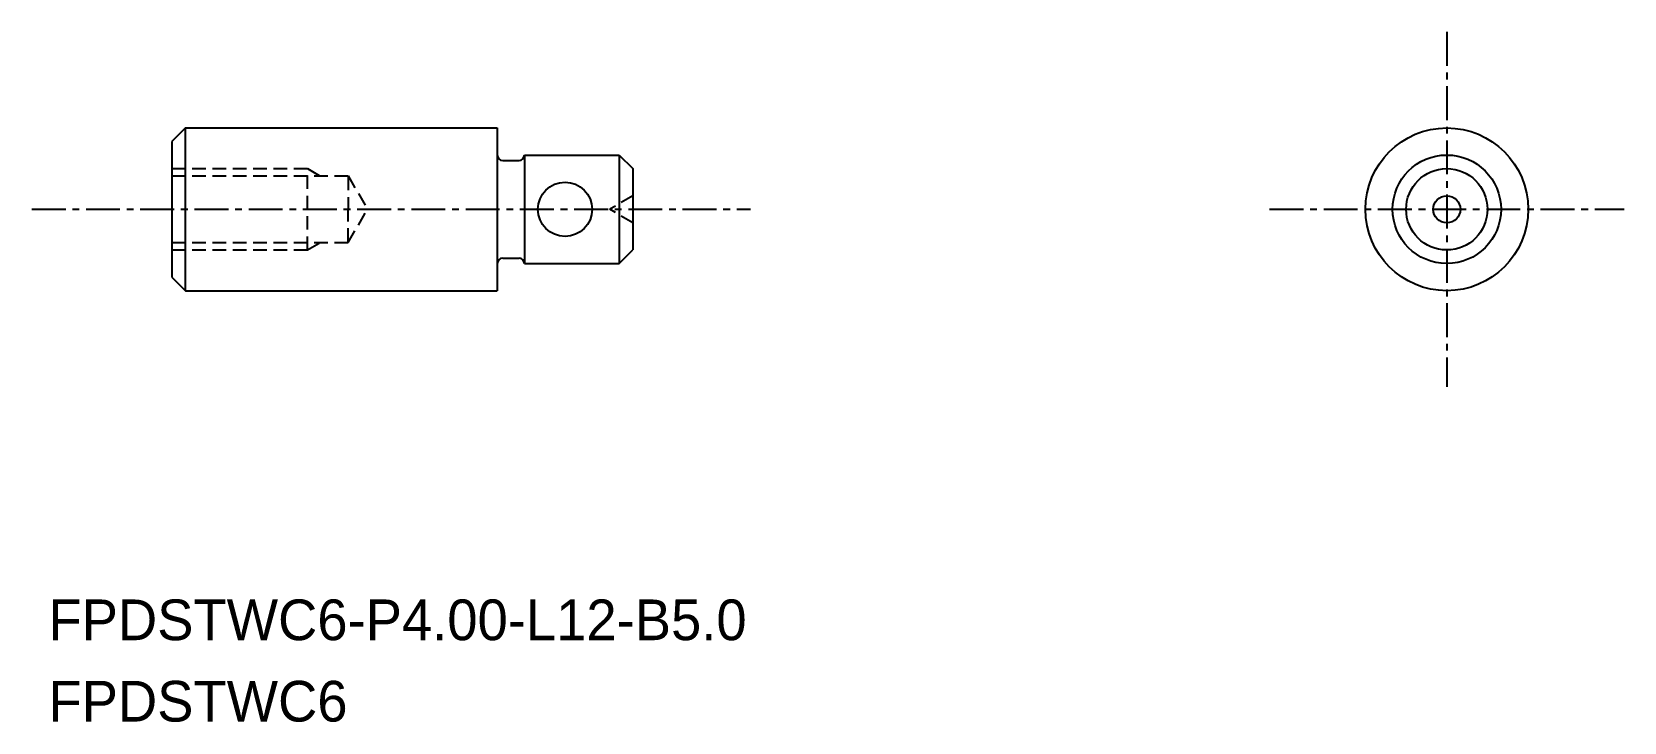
# Model space of a CAD drawing. Extents: x -1420.8 to -1362, y -387.6 to -362.2.
import ezdxf

# ---------------------------------------------------------------- set-up
doc = ezdxf.new("R2010")
doc.units = 0
doc.linetypes.add('CENTER', pattern=[2, 1.25, -0.25, 0.25, -0.25])
doc.linetypes.add('DASHED', pattern=[0.75, 0.5, -0.25])
doc.layers.get('0').update_dxf_attribs({"linetype": 'CONTINUOUS'})
doc.layers.add('CENTER', color=1, linetype='CENTER')

msp = doc.modelspace()

# ---------------------------------------------------------------- linework, layer by layer
at = {"color": 7, "linetype": 'CONTINUOUS'}
for p, q in [((-1415.097, -365.698), (-1415.597, -366.198)), ((-1415.097, -365.698), (-1403.597, -365.698)), ((-1415.097, -371.698), (-1415.097, -365.698)), ((-1403.597, -365.698), (-1403.597, -371.698)), ((-1415.597, -366.198), (-1415.597, -371.198)), ((-1402.597, -366.698), (-1399.097, -366.698)), ((-1399.097, -366.698), (-1398.597, -367.198)), ((-1398.597, -367.198), (-1398.597, -370.198)), ((-1399.097, -370.698), (-1398.597, -370.198)), ((-1402.597, -370.698), (-1399.097, -370.698)), ((-1415.597, -371.198), (-1415.097, -371.698)), ((-1415.097, -371.698), (-1403.597, -371.698))]:
    msp.add_line(p, q, dxfattribs=at)
at = {"linetype": 'CONTINUOUS'}
for p, q in [((-1403.397, -366.898), (-1402.797, -366.898)), ((-1403.397, -370.498), (-1402.797, -370.498))]:
    msp.add_line(p, q, dxfattribs=at)
for p, q in [((-1402.597, -366.698), (-1402.597, -370.698)), ((-1399.097, -366.698), (-1399.097, -370.698))]:
    msp.add_line(p, q)
at = {"color": 3, "linetype": 'DASHED'}
for p, q in [((-1415.597, -367.198), (-1410.597, -367.198)), ((-1415.597, -367.468), (-1409.097, -367.468)), ((-1410.597, -370.198), (-1410.597, -367.198)), ((-1410.597, -367.198), (-1410.129, -367.468)), ((-1409.097, -367.468), (-1408.388, -368.698)), ((-1409.097, -367.498), (-1409.097, -368.698)), ((-1398.597, -368.198), (-1399.45, -368.698)), ((-1409.097, -369.898), (-1409.097, -368.698)), ((-1409.097, -369.927), (-1408.388, -368.698)), ((-1398.597, -369.198), (-1399.45, -368.698)), ((-1415.597, -369.927), (-1409.097, -369.927)), ((-1410.597, -370.198), (-1410.129, -369.927)), ((-1415.597, -370.198), (-1410.597, -370.198))]:
    msp.add_line(p, q, dxfattribs=at)
at = {"linetype": 'CONTINUOUS'}
for centre, radius in [((-1368.578, -368.698), 3), ((-1368.578, -368.698), 2), ((-1368.578, -368.698), 1.5), ((-1401.097, -368.698), 1), ((-1368.578, -368.698), 0.5)]:
    msp.add_circle(centre, radius, dxfattribs=at)
for centre, start, end in [((-1403.397, -366.698), 180, 270), ((-1402.797, -366.698), 270, 360), ((-1403.397, -370.698), 90, 180), ((-1402.797, -370.698), 0, 90)]:
    msp.add_arc(centre, 0.2, start, end, dxfattribs=at)
at = {"color": 7, "linetype": 'CONTINUOUS'}
msp.add_point((-1415.597, -368.698), dxfattribs=at)
at = {"layer": 'CENTER', "color": 1, "linetype": 'CENTER'}
for p, q in [((-1368.578, -362.158), (-1368.578, -375.238)), ((-1420.764, -368.698), (-1394.264, -368.698)), ((-1375.118, -368.698), (-1362.038, -368.698))]:
    msp.add_line(p, q, dxfattribs=at)

# ---------------------------------------------------------------- texts
for s, p in [('FPDSTWC6-P4.00-L12-B5.0', (-1420.152, -384.58)), ('FPDSTWC6', (-1420.152, -387.58))]:
    msp.add_text(s, height=1.5).set_placement(p)

doc.saveas('drawing.dxf')
